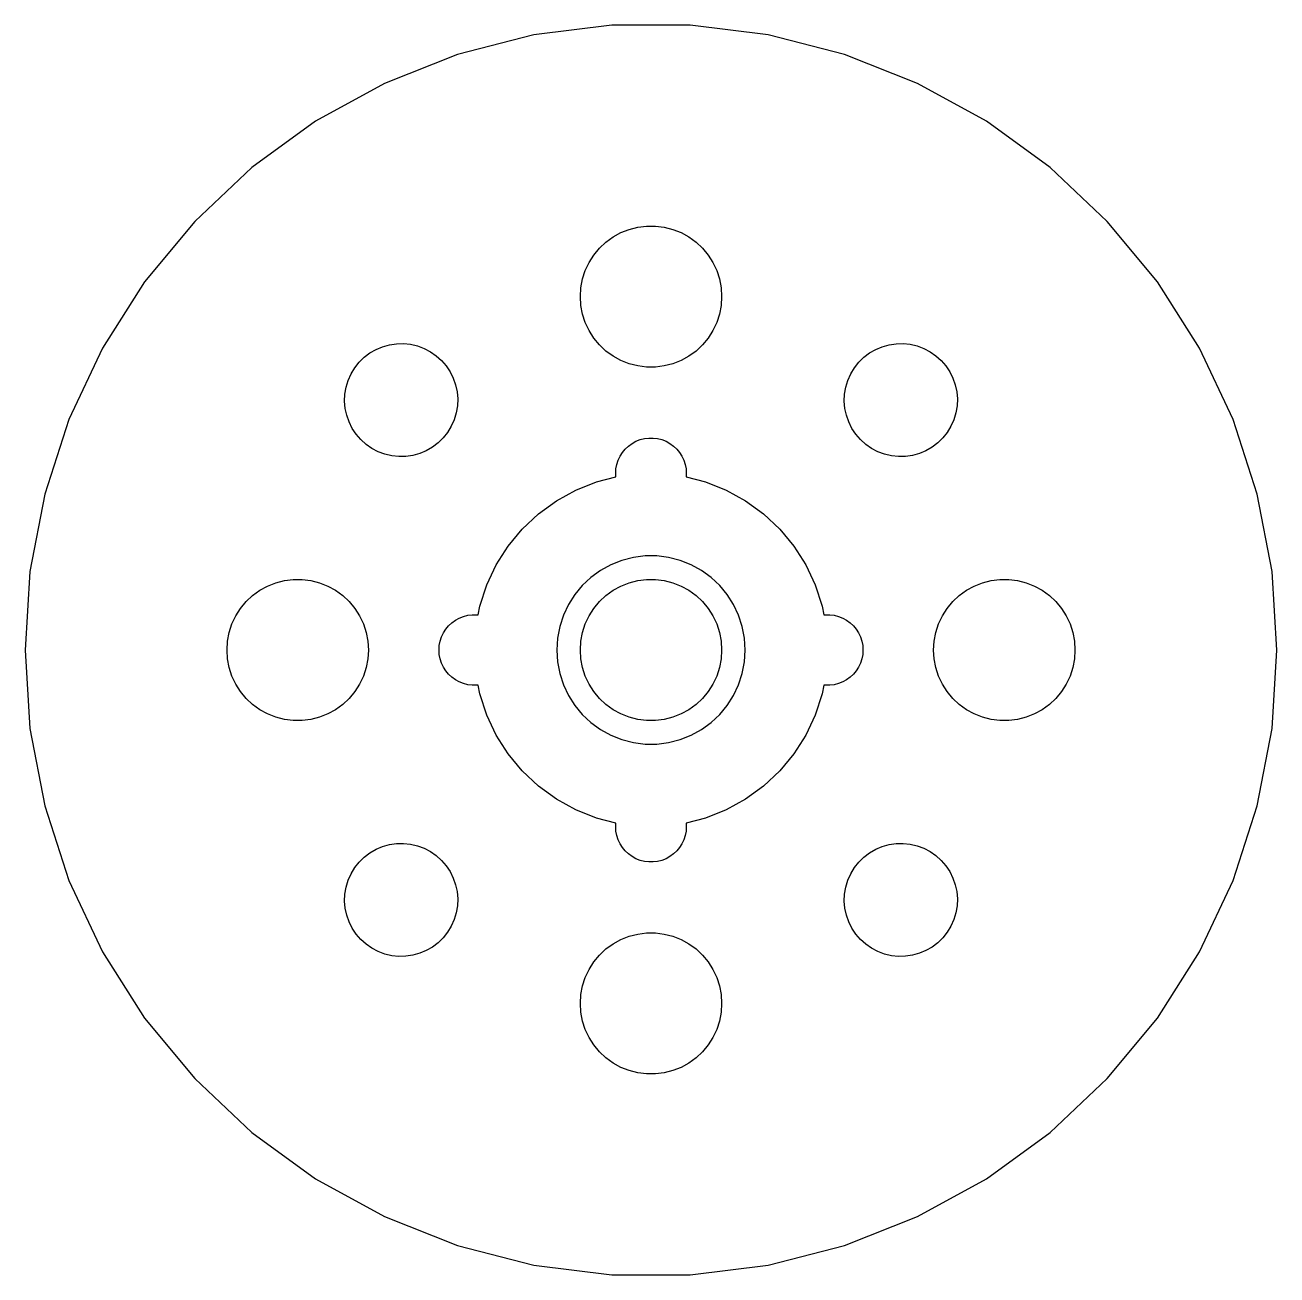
# Model space of a CAD drawing. Header units: metres. Extents: x -27 to 27, y -27 to 247.
# Drawn here: x -26.6 to 26.6, y 193.5 to 246.5 of the extents above; entities that cross this region are included whole.
import ezdxf

# ---------------------------------------------------------------- set-up
doc = ezdxf.new("R2010")
doc.units = ezdxf.units.M

msp = doc.modelspace()

# ---------------------------------------------------------------- linework, layer by layer
for p, q in [((-4.97964, 246.104), (-8.21211, 245.274)), ((-1.66866, 246.523), (-4.97964, 246.104)), ((1.66866, 246.523), (-1.66866, 246.523)), ((4.97964, 246.104), (1.66866, 246.523)), ((8.21211, 245.274), (4.97964, 246.104)), ((-8.21211, 245.274), (-11.3151, 244.046)), ((11.3151, 244.046), (8.21211, 245.274)), ((-11.3151, 244.046), (-14.2396, 242.438)), ((14.2396, 242.438), (11.3151, 244.046)), ((-14.2396, 242.438), (-16.9395, 240.476)), ((16.9395, 240.476), (14.2396, 242.438)), ((-16.9395, 240.476), (-19.3723, 238.192)), ((19.3723, 238.192), (16.9395, 240.476)), ((-19.3723, 238.192), (-21.4996, 235.62)), ((21.4996, 235.62), (19.3723, 238.192)), ((-1.60747, 237.533), (-1.27733, 237.714)), ((-1.27733, 237.714), (-0.927048, 237.853)), ((-0.927048, 237.853), (-0.562134, 237.947)), ((-0.562134, 237.947), (-0.18837, 237.994)), ((-0.18837, 237.994), (0.18837, 237.994)), ((0.18837, 237.994), (0.562134, 237.947)), ((0.562134, 237.947), (0.927048, 237.853)), ((0.927048, 237.853), (1.27733, 237.714)), ((1.27733, 237.714), (1.60747, 237.533)), ((-2.42705, 236.763), (-2.1869, 237.054)), ((-2.1869, 237.054), (-1.91226, 237.312)), ((-1.91226, 237.312), (-1.60747, 237.533)), ((1.60747, 237.533), (1.91226, 237.312)), ((1.91226, 237.312), (2.1869, 237.054)), ((2.1869, 237.054), (2.42705, 236.763)), ((-2.62891, 236.445), (-2.42705, 236.763)), ((2.42705, 236.763), (2.62891, 236.445)), ((-2.90575, 235.746), (-2.78932, 236.104)), ((-2.78932, 236.104), (-2.62891, 236.445)), ((2.62891, 236.445), (2.78932, 236.104)), ((2.78932, 236.104), (2.90575, 235.746)), ((-21.4996, 235.62), (-23.2878, 232.803)), ((-2.97633, 235.376), (-2.90575, 235.746)), ((2.90575, 235.746), (2.97633, 235.376)), ((23.2878, 232.803), (21.4996, 235.62)), ((-3, 235), (-2.97633, 235.376)), ((-2.97633, 234.624), (-3, 235)), ((2.97633, 235.376), (3, 235)), ((3, 235), (2.97633, 234.624)), ((-2.90575, 234.254), (-2.97633, 234.624)), ((2.97633, 234.624), (2.90575, 234.254)), ((-2.78932, 233.896), (-2.90575, 234.254)), ((-2.62891, 233.555), (-2.78932, 233.896)), ((2.78932, 233.896), (2.62891, 233.555)), ((2.90575, 234.254), (2.78932, 233.896)), ((-2.42705, 233.237), (-2.62891, 233.555)), ((2.62891, 233.555), (2.42705, 233.237)), ((-23.2878, 232.803), (-24.7088, 229.783)), ((-11.6741, 232.757), (-11.3963, 232.873)), ((-11.3963, 232.873), (-11.106, 232.955)), ((-11.106, 232.955), (-10.8078, 232.999)), ((-10.8078, 232.999), (-10.5065, 233.005)), ((-10.5065, 233.005), (-10.2067, 232.973)), ((-10.2067, 232.973), (-9.91331, 232.905)), ((-9.91331, 232.905), (-9.63083, 232.799)), ((-9.63083, 232.799), (-9.36372, 232.66)), ((-2.1869, 232.946), (-2.42705, 233.237)), ((-1.91226, 232.688), (-2.1869, 232.946)), ((2.1869, 232.946), (1.91226, 232.688)), ((2.42705, 233.237), (2.1869, 232.946)), ((9.53987, 232.757), (9.81772, 232.873)), ((9.81772, 232.873), (10.108, 232.955)), ((10.108, 232.955), (10.4062, 232.999)), ((10.4062, 232.999), (10.7075, 233.005)), ((10.7075, 233.005), (11.0072, 232.973)), ((11.0072, 232.973), (11.3007, 232.905)), ((11.3007, 232.905), (11.5832, 232.799)), ((11.5832, 232.799), (11.8503, 232.66)), ((24.7088, 229.783), (23.2878, 232.803)), ((-12.3905, 232.213), (-12.1752, 232.424)), ((-12.1752, 232.424), (-11.9351, 232.606)), ((-11.9351, 232.606), (-11.6741, 232.757)), ((-9.36372, 232.66), (-9.11624, 232.488)), ((-9.11624, 232.488), (-8.89226, 232.286)), ((-8.89226, 232.286), (-8.69533, 232.058)), ((-1.60747, 232.467), (-1.91226, 232.688)), ((-1.27733, 232.286), (-1.60747, 232.467)), ((-0.927048, 232.147), (-1.27733, 232.286)), ((1.27733, 232.286), (0.927048, 232.147)), ((1.60747, 232.467), (1.27733, 232.286)), ((1.91226, 232.688), (1.60747, 232.467)), ((8.82344, 232.213), (9.03879, 232.424)), ((9.03879, 232.424), (9.27885, 232.606)), ((9.27885, 232.606), (9.53987, 232.757)), ((11.8503, 232.66), (12.0977, 232.488)), ((12.0977, 232.488), (12.3217, 232.286)), ((12.3217, 232.286), (12.5187, 232.058)), ((-12.7339, 231.719), (-12.5777, 231.977)), ((-12.5777, 231.977), (-12.3905, 232.213)), ((-8.69533, 232.058), (-8.52853, 231.807)), ((-8.52853, 231.807), (-8.39452, 231.537)), ((-0.562134, 232.053), (-0.927048, 232.147)), ((-0.18837, 232.006), (-0.562134, 232.053)), ((0.18837, 232.006), (-0.18837, 232.006)), ((0.562134, 232.053), (0.18837, 232.006)), ((0.927048, 232.147), (0.562134, 232.053)), ((8.4801, 231.719), (8.63623, 231.977)), ((8.63623, 231.977), (8.82344, 232.213)), ((12.5187, 232.058), (12.6855, 231.807)), ((12.6855, 231.807), (12.8195, 231.537)), ((-12.9436, 231.155), (-12.8565, 231.444)), ((-12.8565, 231.444), (-12.7339, 231.719)), ((-8.39452, 231.537), (-8.29539, 231.252)), ((-8.29539, 231.252), (-8.23274, 230.958)), ((8.2704, 231.155), (8.35751, 231.444)), ((8.35751, 231.444), (8.4801, 231.719)), ((12.8195, 231.537), (12.9186, 231.252)), ((12.9186, 231.252), (12.9812, 230.958)), ((-13.0065, 230.557), (-12.9939, 230.858)), ((-12.9939, 230.858), (-12.9436, 231.155)), ((-8.23274, 230.958), (-8.20752, 230.657)), ((8.20752, 230.557), (8.22014, 230.858)), ((8.22014, 230.858), (8.2704, 231.155)), ((12.9812, 230.958), (13.0065, 230.657)), ((-12.9812, 230.256), (-13.0065, 230.557)), ((-12.9186, 229.962), (-12.9812, 230.256)), ((-8.22014, 230.356), (-8.2704, 230.059)), ((-8.20752, 230.657), (-8.22014, 230.356)), ((8.23274, 230.256), (8.20752, 230.557)), ((8.29539, 229.962), (8.23274, 230.256)), ((12.9939, 230.356), (12.9436, 230.059)), ((13.0065, 230.657), (12.9939, 230.356)), ((-24.7088, 229.783), (-25.7401, 226.609)), ((-12.8195, 229.677), (-12.9186, 229.962)), ((-12.6855, 229.407), (-12.8195, 229.677)), ((-8.35751, 229.77), (-8.4801, 229.495)), ((-8.2704, 230.059), (-8.35751, 229.77)), ((8.39452, 229.677), (8.29539, 229.962)), ((8.52853, 229.407), (8.39452, 229.677)), ((12.8565, 229.77), (12.7339, 229.495)), ((12.9436, 230.059), (12.8565, 229.77)), ((25.7401, 226.609), (24.7088, 229.783)), ((-12.5187, 229.156), (-12.6855, 229.407)), ((-12.3217, 228.928), (-12.5187, 229.156)), ((-8.63623, 229.237), (-8.82344, 229.001)), ((-8.4801, 229.495), (-8.63623, 229.237)), ((8.69533, 229.156), (8.52853, 229.407)), ((8.89226, 228.928), (8.69533, 229.156)), ((12.5777, 229.237), (12.3905, 229.001)), ((12.7339, 229.495), (12.5777, 229.237)), ((-12.0977, 228.726), (-12.3217, 228.928)), ((-11.8503, 228.554), (-12.0977, 228.726)), ((-11.5832, 228.414), (-11.8503, 228.554)), ((-9.27885, 228.608), (-9.53987, 228.457)), ((-9.03879, 228.79), (-9.27885, 228.608)), ((-8.82344, 229.001), (-9.03879, 228.79)), ((-1.09344, 228.527), (-0.956131, 228.656)), ((-0.956131, 228.656), (-0.803726, 228.766)), ((-0.803726, 228.766), (-0.638657, 228.857)), ((-0.638657, 228.857), (-0.463516, 228.927)), ((-0.463516, 228.927), (-0.281067, 228.973)), ((-0.281067, 228.973), (-0.094177, 228.997)), ((-0.094177, 228.997), (0.094177, 228.997)), ((0.094177, 228.997), (0.281067, 228.973)), ((0.281067, 228.973), (0.463516, 228.927)), ((0.463516, 228.927), (0.638657, 228.857)), ((0.638657, 228.857), (0.803726, 228.766)), ((0.803726, 228.766), (0.956131, 228.656)), ((0.956131, 228.656), (1.09344, 228.527)), ((9.11624, 228.726), (8.89226, 228.928)), ((9.36372, 228.554), (9.11624, 228.726)), ((9.63083, 228.414), (9.36372, 228.554)), ((11.9351, 228.608), (11.6741, 228.457)), ((12.1752, 228.79), (11.9351, 228.608)), ((12.3905, 229.001), (12.1752, 228.79)), ((-11.3007, 228.309), (-11.5832, 228.414)), ((-11.0072, 228.241), (-11.3007, 228.309)), ((-10.7075, 228.209), (-11.0072, 228.241)), ((-10.4062, 228.215), (-10.7075, 228.209)), ((-10.108, 228.259), (-10.4062, 228.215)), ((-9.81772, 228.34), (-10.108, 228.259)), ((-9.53987, 228.457), (-9.81772, 228.34)), ((-1.45287, 227.873), (-1.39465, 228.052)), ((-1.39465, 228.052), (-1.31445, 228.223)), ((-1.31445, 228.223), (-1.21352, 228.382)), ((-1.21352, 228.382), (-1.09344, 228.527)), ((1.09344, 228.527), (1.21352, 228.382)), ((1.21352, 228.382), (1.31445, 228.223)), ((1.31445, 228.223), (1.39465, 228.052)), ((1.39465, 228.052), (1.45287, 227.873)), ((9.91331, 228.309), (9.63083, 228.414)), ((10.2067, 228.241), (9.91331, 228.309)), ((10.5065, 228.209), (10.2067, 228.241)), ((10.8078, 228.215), (10.5065, 228.209)), ((11.106, 228.259), (10.8078, 228.215)), ((11.3963, 228.34), (11.106, 228.259)), ((11.6741, 228.457), (11.3963, 228.34)), ((-1.5, 227.5), (-1.48816, 227.688)), ((-1.49026, 227.345), (-1.5, 227.5)), ((-1.48816, 227.688), (-1.45287, 227.873)), ((1.45287, 227.873), (1.48816, 227.688)), ((1.48816, 227.688), (1.5, 227.5)), ((1.5, 227.5), (1.49026, 227.345)), ((-3.19334, 226.786), (-2.31763, 227.133)), ((-2.31763, 227.133), (-1.49026, 227.345)), ((1.49026, 227.345), (2.31763, 227.133)), ((2.31763, 227.133), (3.19334, 226.786)), ((-25.7401, 226.609), (-26.3654, 223.331)), ((-4.01869, 226.332), (-3.19334, 226.786)), ((3.19334, 226.786), (4.01869, 226.332)), ((26.3654, 223.331), (25.7401, 226.609)), ((-4.78067, 225.779), (-4.01869, 226.332)), ((4.01869, 226.332), (4.78067, 225.779)), ((-5.46725, 225.134), (-4.78067, 225.779)), ((4.78067, 225.779), (5.46725, 225.134)), ((-6.06763, 224.408), (-5.46725, 225.134)), ((5.46725, 225.134), (6.06763, 224.408)), ((-6.5723, 223.613), (-6.06763, 224.408)), ((6.06763, 224.408), (6.5723, 223.613)), ((-1.23605, 223.804), (-1.70311, 223.619)), ((-0.749512, 223.929), (-1.23605, 223.804)), ((-0.25116, 223.992), (-0.749512, 223.929)), ((0.25116, 223.992), (-0.25116, 223.992)), ((0.749512, 223.929), (0.25116, 223.992)), ((1.23605, 223.804), (0.749512, 223.929)), ((1.70311, 223.619), (1.23605, 223.804)), ((-26.3654, 223.331), (-26.575, 220)), ((-6.97331, 222.761), (-6.5723, 223.613)), ((-2.1433, 223.377), (-2.54968, 223.082)), ((-1.70311, 223.619), (-2.1433, 223.377)), ((2.1433, 223.377), (1.70311, 223.619)), ((2.54968, 223.082), (2.1433, 223.377)), ((6.5723, 223.613), (6.97331, 222.761)), ((26.575, 220), (26.3654, 223.331)), ((-16.6075, 222.533), (-16.2773, 222.714)), ((-16.2773, 222.714), (-15.927, 222.853)), ((-15.927, 222.853), (-15.5621, 222.947)), ((-15.5621, 222.947), (-15.1884, 222.994)), ((-15.1884, 222.994), (-14.8116, 222.994)), ((-14.8116, 222.994), (-14.4379, 222.947)), ((-14.4379, 222.947), (-14.0729, 222.853)), ((-14.0729, 222.853), (-13.7227, 222.714)), ((-13.7227, 222.714), (-13.3925, 222.533)), ((-7.26436, 221.865), (-6.97331, 222.761)), ((-2.91586, 222.738), (-3.23605, 222.351)), ((-2.54968, 223.082), (-2.91586, 222.738)), ((-1.60747, 222.533), (-1.27733, 222.714)), ((-1.27733, 222.714), (-0.927048, 222.853)), ((-0.927048, 222.853), (-0.562134, 222.947)), ((-0.562134, 222.947), (-0.18837, 222.994)), ((-0.18837, 222.994), (0.18837, 222.994)), ((0.18837, 222.994), (0.562134, 222.947)), ((0.562134, 222.947), (0.927048, 222.853)), ((0.927048, 222.853), (1.27733, 222.714)), ((1.27733, 222.714), (1.60747, 222.533)), ((2.91586, 222.738), (2.54968, 223.082)), ((3.23605, 222.351), (2.91586, 222.738)), ((6.97331, 222.761), (7.26436, 221.865)), ((13.3925, 222.533), (13.7227, 222.714)), ((13.7227, 222.714), (14.0729, 222.853)), ((14.0729, 222.853), (14.4379, 222.947)), ((14.4379, 222.947), (14.8116, 222.994)), ((14.8116, 222.994), (15.1884, 222.994)), ((15.1884, 222.994), (15.5621, 222.947)), ((15.5621, 222.947), (15.927, 222.853)), ((15.927, 222.853), (16.2773, 222.714)), ((16.2773, 222.714), (16.6075, 222.533)), ((-17.1869, 222.054), (-16.9123, 222.312)), ((-16.9123, 222.312), (-16.6075, 222.533)), ((-13.3925, 222.533), (-13.0877, 222.312)), ((-13.0877, 222.312), (-12.8131, 222.054)), ((-3.23605, 222.351), (-3.50522, 221.927)), ((-2.1869, 222.054), (-1.91226, 222.312)), ((-1.91226, 222.312), (-1.60747, 222.533)), ((1.60747, 222.533), (1.91226, 222.312)), ((1.91226, 222.312), (2.1869, 222.054)), ((3.50522, 221.927), (3.23605, 222.351)), ((12.8131, 222.054), (13.0877, 222.312)), ((13.0877, 222.312), (13.3925, 222.533)), ((16.6075, 222.533), (16.9123, 222.312)), ((16.9123, 222.312), (17.1869, 222.054)), ((-17.6289, 221.445), (-17.427, 221.763)), ((-17.427, 221.763), (-17.1869, 222.054)), ((-12.8131, 222.054), (-12.5729, 221.763)), ((-12.5729, 221.763), (-12.3711, 221.445)), ((-7.33627, 221.488), (-7.26436, 221.865)), ((-3.50522, 221.927), (-3.7191, 221.472)), ((-2.62891, 221.445), (-2.42705, 221.763)), ((-2.42705, 221.763), (-2.1869, 222.054)), ((2.1869, 222.054), (2.42705, 221.763)), ((2.42705, 221.763), (2.62891, 221.445)), ((3.7191, 221.472), (3.50522, 221.927)), ((7.26436, 221.865), (7.33627, 221.488)), ((12.3711, 221.445), (12.5729, 221.763)), ((12.5729, 221.763), (12.8131, 222.054)), ((17.1869, 222.054), (17.427, 221.763)), ((17.427, 221.763), (17.6289, 221.445)), ((-17.9057, 220.746), (-17.7893, 221.104)), ((-17.7893, 221.104), (-17.6289, 221.445)), ((-12.3711, 221.445), (-12.2107, 221.104)), ((-12.2107, 221.104), (-12.0942, 220.746)), ((-8.59344, 221.027), (-8.45613, 221.156)), ((-8.45613, 221.156), (-8.30373, 221.266)), ((-8.30373, 221.266), (-8.13866, 221.357)), ((-8.13866, 221.357), (-7.96352, 221.427)), ((-7.96352, 221.427), (-7.78107, 221.473)), ((-7.78107, 221.473), (-7.59418, 221.497)), ((-7.59418, 221.497), (-7.40581, 221.497)), ((-7.40581, 221.497), (-7.33627, 221.488)), ((-3.7191, 221.472), (-3.87433, 220.995)), ((-2.90575, 220.746), (-2.78932, 221.104)), ((-2.78932, 221.104), (-2.62891, 221.445)), ((2.62891, 221.445), (2.78932, 221.104)), ((2.78932, 221.104), (2.90575, 220.746)), ((3.87433, 220.995), (3.7191, 221.472)), ((7.33627, 221.488), (7.40581, 221.497)), ((7.40581, 221.497), (7.59418, 221.497)), ((7.59418, 221.497), (7.78107, 221.473)), ((7.78107, 221.473), (7.96352, 221.427)), ((7.96352, 221.427), (8.13866, 221.357)), ((8.13866, 221.357), (8.30373, 221.266)), ((8.30373, 221.266), (8.45613, 221.156)), ((8.45613, 221.156), (8.59344, 221.027)), ((12.0942, 220.746), (12.2107, 221.104)), ((12.2107, 221.104), (12.3711, 221.445)), ((17.6289, 221.445), (17.7893, 221.104)), ((17.7893, 221.104), (17.9057, 220.746)), ((-17.9763, 220.376), (-17.9057, 220.746)), ((-12.0942, 220.746), (-12.0237, 220.376)), ((-8.89465, 220.552), (-8.81445, 220.723)), ((-8.81445, 220.723), (-8.71352, 220.882)), ((-8.71352, 220.882), (-8.59344, 221.027)), ((-3.87433, 220.995), (-3.96844, 220.501)), ((-2.97633, 220.376), (-2.90575, 220.746)), ((2.90575, 220.746), (2.97633, 220.376)), ((3.96844, 220.501), (3.87433, 220.995)), ((8.59344, 221.027), (8.71352, 220.882)), ((8.71352, 220.882), (8.81445, 220.723)), ((8.81445, 220.723), (8.89465, 220.552)), ((12.0237, 220.376), (12.0942, 220.746)), ((17.9057, 220.746), (17.9763, 220.376)), ((-18, 220), (-17.9763, 220.376)), ((-12.0237, 220.376), (-12, 220)), ((-9, 220), (-8.98816, 220.188)), ((-8.98816, 220.188), (-8.95287, 220.373)), ((-8.95287, 220.373), (-8.89465, 220.552)), ((-3.96844, 220.501), (-4, 220)), ((-3, 220), (-2.97633, 220.376)), ((2.97633, 220.376), (3, 220)), ((4, 220), (3.96844, 220.501)), ((8.89465, 220.552), (8.95287, 220.373)), ((8.95287, 220.373), (8.98816, 220.188)), ((8.98816, 220.188), (9, 220)), ((12, 220), (12.0237, 220.376)), ((17.9763, 220.376), (18, 220)), ((-26.575, 220), (-26.3654, 216.669)), ((-17.9763, 219.624), (-18, 220)), ((-17.9057, 219.254), (-17.9763, 219.624)), ((-12.0237, 219.624), (-12.0942, 219.254)), ((-12, 220), (-12.0237, 219.624)), ((-8.98816, 219.812), (-9, 220)), ((-8.95287, 219.627), (-8.98816, 219.812)), ((-8.89465, 219.448), (-8.95287, 219.627)), ((-4, 220), (-3.96844, 219.499)), ((-2.97633, 219.624), (-3, 220)), ((-2.90575, 219.254), (-2.97633, 219.624)), ((2.97633, 219.624), (2.90575, 219.254)), ((3, 220), (2.97633, 219.624)), ((3.96844, 219.499), (4, 220)), ((8.95287, 219.627), (8.89465, 219.448)), ((8.98816, 219.812), (8.95287, 219.627)), ((9, 220), (8.98816, 219.812)), ((12.0237, 219.624), (12, 220)), ((12.0942, 219.254), (12.0237, 219.624)), ((17.9763, 219.624), (17.9057, 219.254)), ((18, 220), (17.9763, 219.624)), ((26.3654, 216.669), (26.575, 220)), ((-17.7893, 218.896), (-17.9057, 219.254)), ((-12.0942, 219.254), (-12.2107, 218.896)), ((-8.81445, 219.277), (-8.89465, 219.448)), ((-8.71352, 219.118), (-8.81445, 219.277)), ((-8.59344, 218.973), (-8.71352, 219.118)), ((-3.96844, 219.499), (-3.87433, 219.005)), ((-3.87433, 219.005), (-3.7191, 218.528)), ((-2.78932, 218.896), (-2.90575, 219.254)), ((2.90575, 219.254), (2.78932, 218.896)), ((3.7191, 218.528), (3.87433, 219.005)), ((3.87433, 219.005), (3.96844, 219.499)), ((8.71352, 219.118), (8.59344, 218.973)), ((8.81445, 219.277), (8.71352, 219.118)), ((8.89465, 219.448), (8.81445, 219.277)), ((12.2107, 218.896), (12.0942, 219.254)), ((17.9057, 219.254), (17.7893, 218.896)), ((-17.6289, 218.555), (-17.7893, 218.896)), ((-17.427, 218.237), (-17.6289, 218.555)), ((-12.3711, 218.555), (-12.5729, 218.237)), ((-12.2107, 218.896), (-12.3711, 218.555)), ((-8.45613, 218.844), (-8.59344, 218.973)), ((-8.30373, 218.734), (-8.45613, 218.844)), ((-8.13866, 218.643), (-8.30373, 218.734)), ((-7.96352, 218.573), (-8.13866, 218.643)), ((-7.78107, 218.527), (-7.96352, 218.573)), ((-7.59418, 218.503), (-7.78107, 218.527)), ((-7.40581, 218.503), (-7.59418, 218.503)), ((-7.33627, 218.512), (-7.40581, 218.503)), ((-7.26436, 218.135), (-7.33627, 218.512)), ((-3.7191, 218.528), (-3.50522, 218.073)), ((-2.62891, 218.555), (-2.78932, 218.896)), ((-2.42705, 218.237), (-2.62891, 218.555)), ((2.62891, 218.555), (2.42705, 218.237)), ((2.78932, 218.896), (2.62891, 218.555)), ((3.50522, 218.073), (3.7191, 218.528)), ((7.33627, 218.512), (7.26436, 218.135)), ((7.40581, 218.503), (7.33627, 218.512)), ((7.59418, 218.503), (7.40581, 218.503)), ((7.78107, 218.527), (7.59418, 218.503)), ((7.96352, 218.573), (7.78107, 218.527)), ((8.13866, 218.643), (7.96352, 218.573)), ((8.30373, 218.734), (8.13866, 218.643)), ((8.45613, 218.844), (8.30373, 218.734)), ((8.59344, 218.973), (8.45613, 218.844)), ((12.3711, 218.555), (12.2107, 218.896)), ((12.5729, 218.237), (12.3711, 218.555)), ((17.6289, 218.555), (17.427, 218.237)), ((17.7893, 218.896), (17.6289, 218.555)), ((-17.1869, 217.946), (-17.427, 218.237)), ((-16.9123, 217.688), (-17.1869, 217.946)), ((-12.8131, 217.946), (-13.0877, 217.688)), ((-12.5729, 218.237), (-12.8131, 217.946)), ((-6.97331, 217.239), (-7.26436, 218.135)), ((-3.50522, 218.073), (-3.23605, 217.649)), ((-2.1869, 217.946), (-2.42705, 218.237)), ((-1.91226, 217.688), (-2.1869, 217.946)), ((2.1869, 217.946), (1.91226, 217.688)), ((2.42705, 218.237), (2.1869, 217.946)), ((3.23605, 217.649), (3.50522, 218.073)), ((7.26436, 218.135), (6.97331, 217.239)), ((12.8131, 217.946), (12.5729, 218.237)), ((13.0877, 217.688), (12.8131, 217.946)), ((17.1869, 217.946), (16.9123, 217.688)), ((17.427, 218.237), (17.1869, 217.946)), ((-16.6075, 217.467), (-16.9123, 217.688)), ((-16.2773, 217.286), (-16.6075, 217.467)), ((-13.3925, 217.467), (-13.7227, 217.286)), ((-13.0877, 217.688), (-13.3925, 217.467)), ((-3.23605, 217.649), (-2.91586, 217.262)), ((-1.60747, 217.467), (-1.91226, 217.688)), ((-1.27733, 217.286), (-1.60747, 217.467)), ((1.60747, 217.467), (1.27733, 217.286)), ((1.91226, 217.688), (1.60747, 217.467)), ((2.91586, 217.262), (3.23605, 217.649)), ((13.3925, 217.467), (13.0877, 217.688)), ((13.7227, 217.286), (13.3925, 217.467)), ((16.6075, 217.467), (16.2773, 217.286)), ((16.9123, 217.688), (16.6075, 217.467)), ((-15.927, 217.147), (-16.2773, 217.286)), ((-15.5621, 217.053), (-15.927, 217.147)), ((-15.1884, 217.006), (-15.5621, 217.053)), ((-14.8116, 217.006), (-15.1884, 217.006)), ((-14.4379, 217.053), (-14.8116, 217.006)), ((-14.0729, 217.147), (-14.4379, 217.053)), ((-13.7227, 217.286), (-14.0729, 217.147)), ((-6.5723, 216.387), (-6.97331, 217.239)), ((-2.91586, 217.262), (-2.54968, 216.918)), ((-2.54968, 216.918), (-2.1433, 216.623)), ((-0.927048, 217.147), (-1.27733, 217.286)), ((-0.562134, 217.053), (-0.927048, 217.147)), ((-0.18837, 217.006), (-0.562134, 217.053)), ((0.18837, 217.006), (-0.18837, 217.006)), ((0.562134, 217.053), (0.18837, 217.006)), ((0.927048, 217.147), (0.562134, 217.053)), ((1.27733, 217.286), (0.927048, 217.147)), ((2.1433, 216.623), (2.54968, 216.918)), ((2.54968, 216.918), (2.91586, 217.262)), ((6.97331, 217.239), (6.5723, 216.387)), ((14.0729, 217.147), (13.7227, 217.286)), ((14.4379, 217.053), (14.0729, 217.147)), ((14.8116, 217.006), (14.4379, 217.053)), ((15.1884, 217.006), (14.8116, 217.006)), ((15.5621, 217.053), (15.1884, 217.006)), ((15.927, 217.147), (15.5621, 217.053)), ((16.2773, 217.286), (15.927, 217.147)), ((-26.3654, 216.669), (-25.7401, 213.391)), ((-6.06763, 215.592), (-6.5723, 216.387)), ((-2.1433, 216.623), (-1.70311, 216.381)), ((-1.70311, 216.381), (-1.23605, 216.196)), ((1.23605, 216.196), (1.70311, 216.381)), ((1.70311, 216.381), (2.1433, 216.623)), ((6.5723, 216.387), (6.06763, 215.592)), ((25.7401, 213.391), (26.3654, 216.669)), ((-1.23605, 216.196), (-0.749512, 216.071)), ((-0.749512, 216.071), (-0.25116, 216.008)), ((-0.25116, 216.008), (0.25116, 216.008)), ((0.25116, 216.008), (0.749512, 216.071)), ((0.749512, 216.071), (1.23605, 216.196)), ((-5.46725, 214.866), (-6.06763, 215.592)), ((6.06763, 215.592), (5.46725, 214.866)), ((-4.78067, 214.221), (-5.46725, 214.866)), ((5.46725, 214.866), (4.78067, 214.221)), ((-4.01869, 213.668), (-4.78067, 214.221)), ((4.78067, 214.221), (4.01869, 213.668)), ((-3.19334, 213.214), (-4.01869, 213.668)), ((4.01869, 213.668), (3.19334, 213.214)), ((-25.7401, 213.391), (-24.7088, 210.217)), ((-2.31763, 212.867), (-3.19334, 213.214)), ((3.19334, 213.214), (2.31763, 212.867)), ((24.7088, 210.217), (25.7401, 213.391)), ((-1.49026, 212.655), (-2.31763, 212.867)), ((-1.5, 212.5), (-1.49026, 212.655)), ((2.31763, 212.867), (1.49026, 212.655)), ((1.49026, 212.655), (1.5, 212.5)), ((-1.48816, 212.312), (-1.5, 212.5)), ((-1.45287, 212.127), (-1.48816, 212.312)), ((-1.39465, 211.948), (-1.45287, 212.127)), ((1.45287, 212.127), (1.39465, 211.948)), ((1.48816, 212.312), (1.45287, 212.127)), ((1.5, 212.5), (1.48816, 212.312)), ((-11.9351, 211.392), (-11.6741, 211.543)), ((-11.6741, 211.543), (-11.3963, 211.66)), ((-11.3963, 211.66), (-11.106, 211.741)), ((-11.106, 211.741), (-10.8078, 211.785)), ((-10.8078, 211.785), (-10.5065, 211.791)), ((-10.5065, 211.791), (-10.2067, 211.759)), ((-10.2067, 211.759), (-9.91331, 211.691)), ((-9.91331, 211.691), (-9.63083, 211.586)), ((-9.63083, 211.586), (-9.36372, 211.446)), ((-1.31445, 211.777), (-1.39465, 211.948)), ((-1.21352, 211.618), (-1.31445, 211.777)), ((-1.09344, 211.473), (-1.21352, 211.618)), ((1.21352, 211.618), (1.09344, 211.473)), ((1.31445, 211.777), (1.21352, 211.618)), ((1.39465, 211.948), (1.31445, 211.777)), ((9.27885, 211.392), (9.53987, 211.543)), ((9.53987, 211.543), (9.81772, 211.66)), ((9.81772, 211.66), (10.108, 211.741)), ((10.108, 211.741), (10.4062, 211.785)), ((10.4062, 211.785), (10.7075, 211.791)), ((10.7075, 211.791), (11.0072, 211.759)), ((11.0072, 211.759), (11.3007, 211.691)), ((11.3007, 211.691), (11.5832, 211.586)), ((11.5832, 211.586), (11.8503, 211.446)), ((-12.3905, 210.999), (-12.1752, 211.21)), ((-12.1752, 211.21), (-11.9351, 211.392)), ((-9.36372, 211.446), (-9.11624, 211.274)), ((-9.11624, 211.274), (-8.89226, 211.072)), ((-8.89226, 211.072), (-8.69533, 210.844)), ((-0.956131, 211.344), (-1.09344, 211.473)), ((-0.803726, 211.234), (-0.956131, 211.344)), ((-0.638657, 211.143), (-0.803726, 211.234)), ((-0.463516, 211.073), (-0.638657, 211.143)), ((-0.281067, 211.027), (-0.463516, 211.073)), ((-0.094177, 211.003), (-0.281067, 211.027)), ((0.281067, 211.027), (0.094177, 211.003)), ((0.463516, 211.073), (0.281067, 211.027)), ((0.638657, 211.143), (0.463516, 211.073)), ((0.803726, 211.234), (0.638657, 211.143)), ((0.956131, 211.344), (0.803726, 211.234)), ((1.09344, 211.473), (0.956131, 211.344)), ((8.82344, 210.999), (9.03879, 211.21)), ((9.03879, 211.21), (9.27885, 211.392)), ((11.8503, 211.446), (12.0977, 211.274)), ((12.0977, 211.274), (12.3217, 211.072)), ((12.3217, 211.072), (12.5187, 210.844)), ((-12.8565, 210.23), (-12.7339, 210.505)), ((-12.7339, 210.505), (-12.5777, 210.763)), ((-12.5777, 210.763), (-12.3905, 210.999)), ((-8.69533, 210.844), (-8.52853, 210.593)), ((-8.52853, 210.593), (-8.39452, 210.323)), ((0.094177, 211.003), (-0.094177, 211.003)), ((8.35751, 210.23), (8.4801, 210.505)), ((8.4801, 210.505), (8.63623, 210.763)), ((8.63623, 210.763), (8.82344, 210.999)), ((12.5187, 210.844), (12.6855, 210.593)), ((12.6855, 210.593), (12.8195, 210.323)), ((-24.7088, 210.217), (-23.2878, 207.197)), ((-12.9436, 209.941), (-12.8565, 210.23)), ((-8.39452, 210.323), (-8.29539, 210.038)), ((-8.29539, 210.038), (-8.23274, 209.744)), ((8.2704, 209.941), (8.35751, 210.23)), ((12.8195, 210.323), (12.9186, 210.038)), ((12.9186, 210.038), (12.9812, 209.744)), ((23.2878, 207.197), (24.7088, 210.217)), ((-13.0065, 209.343), (-12.9939, 209.644)), ((-12.9939, 209.644), (-12.9436, 209.941)), ((-8.23274, 209.744), (-8.20752, 209.443)), ((-8.20752, 209.443), (-8.22014, 209.142)), ((8.20752, 209.343), (8.22014, 209.644)), ((8.22014, 209.644), (8.2704, 209.941)), ((12.9812, 209.744), (13.0065, 209.443)), ((13.0065, 209.443), (12.9939, 209.142)), ((-12.9812, 209.042), (-13.0065, 209.343)), ((-12.9186, 208.748), (-12.9812, 209.042)), ((-8.22014, 209.142), (-8.2704, 208.845)), ((8.23274, 209.042), (8.20752, 209.343)), ((8.29539, 208.748), (8.23274, 209.042)), ((12.9939, 209.142), (12.9436, 208.845)), ((-12.8195, 208.463), (-12.9186, 208.748)), ((-12.6855, 208.193), (-12.8195, 208.463)), ((-8.35751, 208.556), (-8.4801, 208.281)), ((-8.2704, 208.845), (-8.35751, 208.556)), ((8.39452, 208.463), (8.29539, 208.748)), ((8.52853, 208.193), (8.39452, 208.463)), ((12.8565, 208.556), (12.7339, 208.281)), ((12.9436, 208.845), (12.8565, 208.556)), ((-12.5187, 207.942), (-12.6855, 208.193)), ((-12.3217, 207.714), (-12.5187, 207.942)), ((-8.63623, 208.023), (-8.82344, 207.787)), ((-8.4801, 208.281), (-8.63623, 208.023)), ((-1.27733, 207.714), (-0.927048, 207.853)), ((-0.927048, 207.853), (-0.562134, 207.947)), ((-0.562134, 207.947), (-0.18837, 207.994)), ((-0.18837, 207.994), (0.18837, 207.994)), ((0.18837, 207.994), (0.562134, 207.947)), ((0.562134, 207.947), (0.927048, 207.853)), ((0.927048, 207.853), (1.27733, 207.714)), ((8.69533, 207.942), (8.52853, 208.193)), ((8.89226, 207.714), (8.69533, 207.942)), ((12.5777, 208.023), (12.3905, 207.787)), ((12.7339, 208.281), (12.5777, 208.023)), ((-12.0977, 207.512), (-12.3217, 207.714)), ((-11.8503, 207.34), (-12.0977, 207.512)), ((-11.5832, 207.201), (-11.8503, 207.34)), ((-9.27885, 207.394), (-9.53987, 207.243)), ((-9.03879, 207.576), (-9.27885, 207.394)), ((-8.82344, 207.787), (-9.03879, 207.576)), ((-2.1869, 207.054), (-1.91226, 207.312)), ((-1.91226, 207.312), (-1.60747, 207.533)), ((-1.60747, 207.533), (-1.27733, 207.714)), ((1.27733, 207.714), (1.60747, 207.533)), ((1.60747, 207.533), (1.91226, 207.312)), ((1.91226, 207.312), (2.1869, 207.054)), ((9.11624, 207.512), (8.89226, 207.714)), ((9.36372, 207.34), (9.11624, 207.512)), ((9.63083, 207.201), (9.36372, 207.34)), ((11.9351, 207.394), (11.6741, 207.243)), ((12.1752, 207.576), (11.9351, 207.394)), ((12.3905, 207.787), (12.1752, 207.576)), ((-23.2878, 207.197), (-21.4996, 204.38)), ((-11.3007, 207.095), (-11.5832, 207.201)), ((-11.0072, 207.027), (-11.3007, 207.095)), ((-10.7075, 206.995), (-11.0072, 207.027)), ((-10.4062, 207.001), (-10.7075, 206.995)), ((-10.108, 207.045), (-10.4062, 207.001)), ((-9.81772, 207.127), (-10.108, 207.045)), ((-9.53987, 207.243), (-9.81772, 207.127)), ((-2.62891, 206.445), (-2.42705, 206.763)), ((-2.42705, 206.763), (-2.1869, 207.054)), ((2.1869, 207.054), (2.42705, 206.763)), ((2.42705, 206.763), (2.62891, 206.445)), ((9.91331, 207.095), (9.63083, 207.201)), ((10.2067, 207.027), (9.91331, 207.095)), ((10.5065, 206.995), (10.2067, 207.027)), ((10.8078, 207.001), (10.5065, 206.995)), ((11.106, 207.045), (10.8078, 207.001)), ((11.3963, 207.127), (11.106, 207.045)), ((11.6741, 207.243), (11.3963, 207.127)), ((21.4996, 204.38), (23.2878, 207.197)), ((-2.78932, 206.104), (-2.62891, 206.445)), ((2.62891, 206.445), (2.78932, 206.104)), ((-2.97633, 205.376), (-2.90575, 205.746)), ((-2.90575, 205.746), (-2.78932, 206.104)), ((2.78932, 206.104), (2.90575, 205.746)), ((2.90575, 205.746), (2.97633, 205.376)), ((-3, 205), (-2.97633, 205.376)), ((2.97633, 205.376), (3, 205)), ((-2.97633, 204.624), (-3, 205)), ((3, 205), (2.97633, 204.624)), ((-21.4996, 204.38), (-19.3723, 201.808)), ((-2.90575, 204.254), (-2.97633, 204.624)), ((-2.78932, 203.896), (-2.90575, 204.254)), ((2.90575, 204.254), (2.78932, 203.896)), ((2.97633, 204.624), (2.90575, 204.254)), ((19.3723, 201.808), (21.4996, 204.38)), ((-2.62891, 203.555), (-2.78932, 203.896)), ((2.78932, 203.896), (2.62891, 203.555)), ((-2.42705, 203.237), (-2.62891, 203.555)), ((-2.1869, 202.946), (-2.42705, 203.237)), ((2.42705, 203.237), (2.1869, 202.946)), ((2.62891, 203.555), (2.42705, 203.237)), ((-1.91226, 202.688), (-2.1869, 202.946)), ((-1.60747, 202.467), (-1.91226, 202.688)), ((1.91226, 202.688), (1.60747, 202.467)), ((2.1869, 202.946), (1.91226, 202.688)), ((-1.27733, 202.286), (-1.60747, 202.467)), ((-0.927048, 202.147), (-1.27733, 202.286)), ((-0.562134, 202.053), (-0.927048, 202.147)), ((-0.18837, 202.006), (-0.562134, 202.053)), ((0.18837, 202.006), (-0.18837, 202.006)), ((0.562134, 202.053), (0.18837, 202.006)), ((0.927048, 202.147), (0.562134, 202.053)), ((1.27733, 202.286), (0.927048, 202.147)), ((1.60747, 202.467), (1.27733, 202.286)), ((-19.3723, 201.808), (-16.9395, 199.524)), ((16.9395, 199.524), (19.3723, 201.808)), ((-16.9395, 199.524), (-14.2396, 197.562)), ((14.2396, 197.562), (16.9395, 199.524)), ((-14.2396, 197.562), (-11.3151, 195.954)), ((11.3151, 195.954), (14.2396, 197.562)), ((-11.3151, 195.954), (-8.21211, 194.726)), ((8.21211, 194.726), (11.3151, 195.954)), ((-8.21211, 194.726), (-4.97964, 193.896)), ((4.97964, 193.896), (8.21211, 194.726)), ((-4.97964, 193.896), (-1.66866, 193.477)), ((-1.66866, 193.477), (1.66866, 193.477)), ((1.66866, 193.477), (4.97964, 193.896))]:
    msp.add_line(p, q)

doc.saveas('drawing.dxf')
